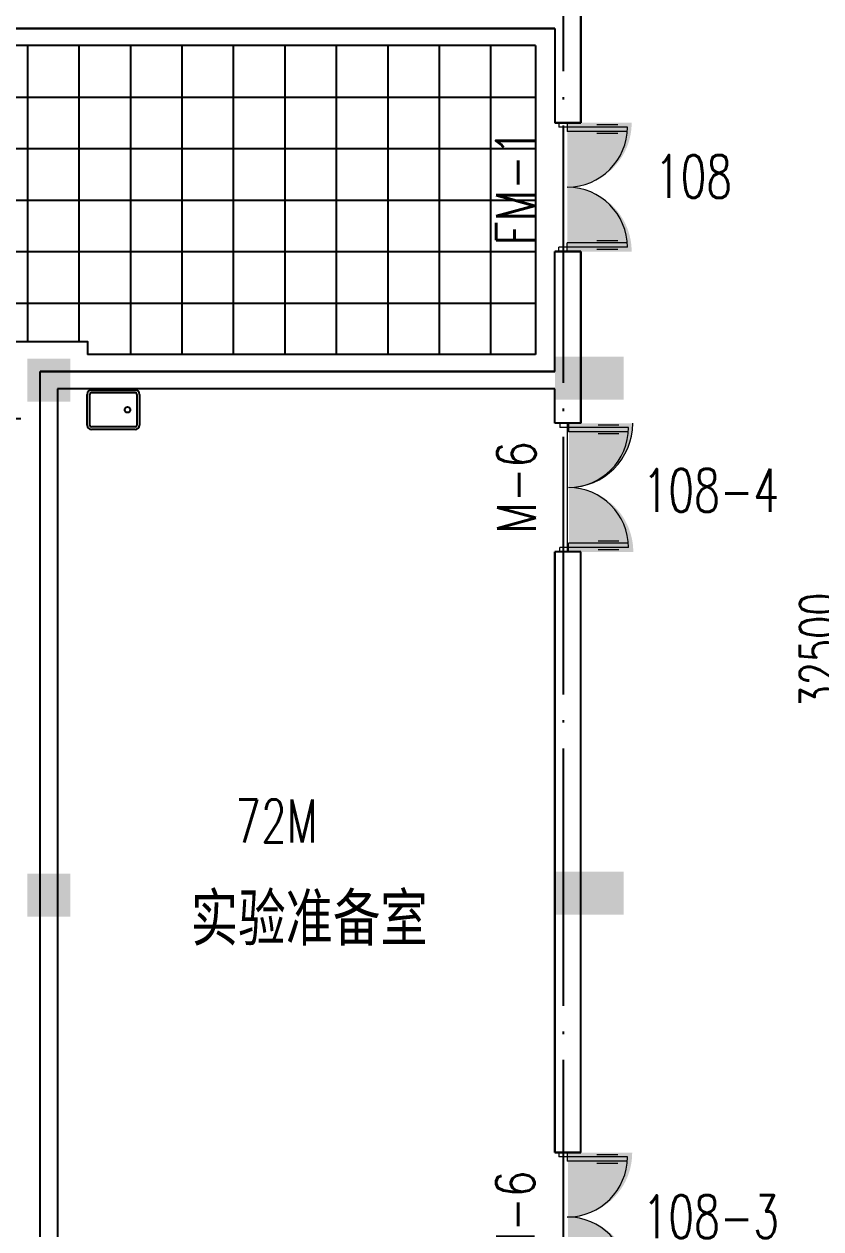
# Model space of a CAD drawing. Extents: x -220435 to 246757, y -381552 to -223577.
# Drawn here: x -126430 to -117141, y -310289 to -296250 of the extents above; entities that cross this region are included whole.
import ezdxf
from ezdxf.enums import TextEntityAlignment as Align

# ---------------------------------------------------------------- set-up
doc = ezdxf.new("R2010")
doc.units = 0
doc.header["$LTSCALE"] = 1500
doc.header["$MEASUREMENT"] = 0
doc.linetypes.add('DOTE', pattern=[2.42, 2, -0.2, 0.02, -0.2])
doc.layers.get('0').update_dxf_attribs({"linetype": 'CONTINUOUS'})
doc.layers.get('DEFPOINTS').update_dxf_attribs({"linetype": 'CONTINUOUS'})
for name, color, linetype in [('COLUMN', 7, 'CONTINUOUS'), ('DOTE', 7, 'DOTE'), ('JELIBTLTC', 7, 'CONTINUOUS'), ('LVTRY', 7, 'CONTINUOUS'), ('PUB_WALL', 7, 'CONTINUOUS'), ('WALL', 7, 'CONTINUOUS'), ('WINDOW_TEXT', 7, 'CONTINUOUS'), ('地面', 250, 'CONTINUOUS'), ('防火门', 10, 'CONTINUOUS'), ('防盗门', 180, 'CONTINUOUS')]:
    doc.layers.add(name, color=color, linetype=linetype)
for name, color, linetype, lineweight in [('PUB_DIM', 7, 'CONTINUOUS', 0), ('WINDOW', 7, 'CONTINUOUS', 0), ('我的', 7, 'CONTINUOUS', 0)]:
    doc.layers.add(name, color=color, linetype=linetype, lineweight=lineweight)
doc.styles.add('_SIMPLEX', font='SIMPLEX.shx', dxfattribs={"width": 0.8})
doc.styles.add('DIM_FONT', font='TXT.shx', dxfattribs={"width": 0.7})
doc.styles.add('JELIBTLZX1', font='arial.ttf', dxfattribs={"width": 0.65})
doc.dimstyles.new('DIMN150', dxfattribs={"dimscale": 1.5, "dimtxt": 300, "dimasz": 1, "dimexe": 250, "dimexo": 300, "dimgap": 150, "dimtad": 1, "dimdec": 0, "dimzin": 0, "dimdsep": 46, "dimtxsty": 'DIM_FONT', "dimblk": '_DIMX', "dimcen": 0.09, "dimclrt": 7, "dimadec": 0, "dimazin": 0, "dimtfac": 1, "dimtdec": 0, "dimtix": 1, "dimtmove": 2, "dimatfit": 3, "dimldrblk": '_DIMX', "dimfxl": 1, "dimtolj": 1, "dimtzin": 0, "dimarcsym": 0})

# ---------------------------------------------------------------- blocks, each defined once
blk = doc.blocks.new('_DIMX')
blk.add_line((-150, 0), (150, 0))
at = {"const_width": 50}
blk.add_lwpolyline([(-70, -70), (70, 70)], dxfattribs=at)
blk = doc.blocks.new('*D41')
at = {"layer": 'DEFPOINTS', "color": 0, "lineweight": 20}
for p in [(-116710, -287300), (-115841, -287300), (-115841, -319800)]:
    blk.add_point(p, dxfattribs=at)
at = {"layer": 'PUB_DIM', "color": 0, "lineweight": -2}
for p, q in [((-116291, -287300), (-117085, -287300)), ((-116710, -319799), (-116710, -287302)), ((-116291, -319800), (-117085, -319800))]:
    blk.add_line(p, q, dxfattribs=at)
at = {"layer": 'PUB_DIM', "color": 0, "lineweight": -2, "xscale": 1.5, "yscale": 1.5, "zscale": 1.5}
for p, rotation in [((-116710, -287300), 90), ((-116710, -319800), 270)]:
    blk.add_blockref('_DIMX', p, dxfattribs=dict(at, rotation=rotation))
at = {"layer": 'PUB_DIM', "color": 7, "insert": (-117160, -303550), "char_height": 450, "attachment_point": 5, "rotation": 90, "style": 'DIM_FONT'}
blk.add_mtext('\\A1;32500', dxfattribs=at)
blk = doc.blocks.new('_FZH')
blk.add_solid([(-0.5, -0.5), (0.5, -0.5), (-0.5, 0.5), (0.5, 0.5)])
blk = doc.blocks.new('M_A20TUI')
for p, q in [((-0.4667, 0.4709), (-0.4667, -0.0625)), ((-0.4333, 0.4697), (-0.4333, 0.0042)), ((0.4333, 0.4697), (0.4333, 0.0042)), ((0.4667, 0.4709), (0.4667, -0.0625)), ((-0.4833, 0.3962), (-0.4833, 0.2346)), ((-0.4167, 0.3962), (-0.4167, 0.2346)), ((0.4167, 0.3962), (0.4167, 0.2346)), ((0.4833, 0.3962), (0.4833, 0.2346)), ((-0.5, 0.0042), (-0.4333, 0.0042)), ((-0.5, 0.0042), (-0.5, -0.0625)), ((0.5, 0.0042), (0.4333, 0.0042)), ((0.5, 0.0042), (0.5, -0.0625)), ((-0.5, -0.0625), (-0.4667, -0.0625)), ((0.5, -0.0625), (0.4667, -0.0625))]:
    blk.add_line(p, q)
for centre, start, end in [((-0.4667, 0.0042), 0, 90), ((0.4667, 0.0042), 90, 180)]:
    blk.add_arc(centre, 0.4667, start, end)
blk = doc.blocks.new('_LV11')
for p, q in [((-255, 0), (255, 0)), ((-305, -410), (-305, -50)), ((-275, -410), (-275, -50)), ((-255, -30), (255, -30)), ((275, -50), (275, -410)), ((305, -50), (305, -410)), ((255, -430), (-255, -430)), ((255, -460), (-255, -460))]:
    blk.add_line(p, q)
blk.add_circle((165, -230), 32.5)
for centre, radius, start, end in [((-255, -50), 50, 90, 180), ((255, -50), 50, 0, 90), ((-255, -50), 20, 90, 180), ((255, -50), 20, 0, 90), ((-255, -410), 50, 180, 270), ((-255, -410), 20, 180, 270), ((255, -410), 50, 270, 0), ((255, -410), 20, 270, 0)]:
    blk.add_arc(centre, radius, start, end)

msp = doc.modelspace()

# ---------------------------------------------------------------- hatches: boundary and pattern name
at = {"layer": '防火门'}
for points in [[(-119347, -297400.3, -0.4142136), (-120097, -298150.3), (-120097, -297400.3)], [(-119347, -298900.3, 0.4142136), (-120097, -298150.3), (-120097, -298900.3)]]:
    msp.add_hatch(color=256, dxfattribs=at).paths.add_polyline_path(points)
at = {"layer": '防盗门'}
for points in [[(-119328, -300900.7, -0.4142136), (-120078, -301650.7), (-120078, -300900.7)], [(-119328, -302400.7, 0.4142136), (-120078, -301650.7), (-120078, -302400.7)], [(-119340.7, -309400.9, -0.4142136), (-120090.7, -310150.9), (-120090.7, -309400.9)], [(-119340.7, -310900.9, 0.4142136), (-120090.7, -310150.9), (-120090.7, -310900.9)]]:
    msp.add_hatch(color=256, dxfattribs=at).paths.add_polyline_path(points)

# ---------------------------------------------------------------- linework, layer by layer
at = {"layer": 'DOTE'}
msp.add_line((-120140.7, -343990.4), (-120140.7, -263400.4), dxfattribs=at)
at = {"layer": 'PUB_WALL'}
for p, q in [((-119940.7, -295950.4), (-119940.7, -297400.3)), ((-119940.7, -297400.3), (-119940.7, -295950.4)), ((-120240.7, -296300.4), (-131896.9, -296300.4)), ((-131896.9, -296300.4), (-120240.7, -296300.4)), ((-120240.7, -296300.4), (-120240.7, -297400.3)), ((-120240.7, -296300.4), (-120240.7, -297400.3)), ((-119940.7, -297400.3), (-120240.7, -297400.3)), ((-120240.7, -297400.3), (-119940.7, -297400.3)), ((-119940.7, -298900.3), (-120240.7, -298900.3)), ((-120240.7, -300300.4), (-120240.7, -298900.3)), ((-120240.7, -300300.4), (-120240.7, -298900.3)), ((-120240.7, -298900.3), (-119940.7, -298900.3)), ((-119940.7, -300900.7), (-119940.7, -298900.3)), ((-119940.7, -298900.3), (-119940.7, -300900.7)), ((-126240.7, -324650.4), (-126240.7, -300300.4)), ((-120240.7, -300300.4), (-126240.7, -300300.4)), ((-126240.7, -324650.4), (-126240.7, -300300.4)), ((-126240.7, -300300.4), (-120240.7, -300300.4)), ((-126040.7, -300500.4), (-126040.7, -312300.4)), ((-120240.7, -300500.4), (-126040.7, -300500.4)), ((-120240.7, -300500.4), (-126040.7, -300500.4)), ((-126040.7, -300500.4), (-126040.7, -312300.4)), ((-120240.7, -300900.7), (-120240.7, -300500.4)), ((-120240.7, -300900.7), (-120240.7, -300500.4)), ((-119940.7, -300900.7), (-120240.7, -300900.7)), ((-119940.7, -300900.7), (-120240.7, -300900.7)), ((-120240.7, -309400.9), (-120240.7, -302400.7)), ((-119940.7, -302400.7), (-120240.7, -302400.7)), ((-119940.7, -302400.7), (-120240.7, -302400.7)), ((-120240.7, -302400.7), (-120240.7, -309400.9)), ((-119940.7, -309400.9), (-119940.7, -302400.7)), ((-119940.7, -309400.9), (-119940.7, -302400.7)), ((-119940.7, -309400.9), (-120240.7, -309400.9)), ((-120240.7, -309400.9), (-119940.7, -309400.9))]:
    msp.add_line(p, q, dxfattribs=at)
at = {"layer": 'WALL'}
for p, q in [((-119940.7, -295950.4), (-119940.7, -297400.3)), ((-120240.7, -296300.4), (-131896.9, -296300.4)), ((-120240.7, -296300.4), (-120240.7, -297400.3)), ((-119940.7, -297400.3), (-120240.7, -297400.3)), ((-119940.7, -298900.3), (-120240.7, -298900.3)), ((-120240.7, -300300.4), (-120240.7, -298900.3)), ((-119940.7, -300900.7), (-119940.7, -298900.3)), ((-126240.7, -324650.4), (-126240.7, -300300.4)), ((-120240.7, -300300.4), (-126240.7, -300300.4)), ((-126040.7, -300500.4), (-126040.7, -312300.4)), ((-120240.7, -300500.4), (-126040.7, -300500.4)), ((-120240.7, -300900.7), (-120240.7, -300500.4)), ((-119940.7, -300900.7), (-120240.7, -300900.7)), ((-120240.7, -309400.9), (-120240.7, -302400.7)), ((-119940.7, -302400.7), (-120240.7, -302400.7)), ((-119940.7, -309400.9), (-119940.7, -302400.7)), ((-119940.7, -309400.9), (-120240.7, -309400.9))]:
    msp.add_line(p, q, dxfattribs=at)
at = {"layer": '地面', "linetype": 'ByBlock'}
for p, q in [((-120468.7, -296500.4), (-131696.7, -296500.4)), ((-126390.7, -296500.4), (-126390.7, -299950.4)), ((-125790.7, -296500.4), (-125790.7, -299950.4)), ((-125190.7, -296500.4), (-125190.7, -300100.4)), ((-124590.7, -296500.4), (-124590.7, -300100.4)), ((-123990.7, -296500.4), (-123990.7, -300100.4)), ((-123390.7, -296500.4), (-123390.7, -300100.4)), ((-122790.7, -296500.4), (-122790.7, -300100.4)), ((-122190.7, -296500.4), (-122190.7, -300100.4)), ((-121590.7, -296500.4), (-121590.7, -300100.4)), ((-120990.7, -296500.4), (-120990.7, -300100.4)), ((-120468.7, -296500.4), (-120468.7, -300100.4)), ((-131696.7, -297100.4), (-120468.7, -297100.4)), ((-131696.7, -297700.4), (-120468.7, -297700.4)), ((-131696.7, -298300.4), (-120468.7, -298300.4)), ((-131696.7, -298900.4), (-120468.7, -298900.4)), ((-131696.7, -299500.4), (-120468.7, -299500.4)), ((-120468.7, -300100.4), (-125690.7, -300100.4))]:
    msp.add_line(p, q, dxfattribs=at)
msp.add_lwpolyline([(-126468.7, -300850.4), (-126590.7, -300850.4), (-126590.7, -299950.4), (-125690.7, -299950.4), (-125690.7, -300100.4)], dxfattribs=at)
at = {"layer": '我的', "linetype": 'ByBlock', "lineweight": 20}
for q in [(-120097, -302400.7), (-120097, -301650.7)]:
    msp.add_line((-120097, -300900.7), q, dxfattribs=at)
msp.add_arc((-120084.4, -300900.7), 750, 270, 0, dxfattribs=at)

# ---------------------------------------------------------------- block references
at = {"layer": 'COLUMN', "xscale": 500, "yscale": 500, "zscale": 500}
for p in [(-126140.7, -300400.4), (-126140.7, -306400.4)]:
    msp.add_blockref('_FZH', p, dxfattribs=at)
at = {"layer": 'COLUMN', "xscale": 500, "yscale": 800, "zscale": 500, "rotation": 90}
for p in [(-119840.7, -300377.3), (-119840.7, -306377.3)]:
    msp.add_blockref('_FZH', p, dxfattribs=at)
at = {"layer": 'LVTRY'}
msp.add_blockref('_LV11', (-125388.9, -300514.6), dxfattribs=at)
at = {"layer": 'WINDOW'}
ref = msp.add_blockref('M_A20TUI', (-120103.3, -298150.3), dxfattribs=dict(at, xscale=-1500, yscale=-1500, zscale=1500, rotation=90))
ref.add_attrib('A', 'FM-1', dxfattribs={"layer": 'WINDOW_TEXT', "height": 450, "rotation": 90, "style": '_SIMPLEX', "width": 0.8, "flags": 8}).set_placement((-120703.3, -298150.3), align=Align.MIDDLE)
ref = msp.add_blockref('M_A20TUI', (-120090.7, -301650.7), dxfattribs=dict(at, xscale=-1500, yscale=-1500, zscale=1500, rotation=90))
ref.add_attrib('A', 'M-6', dxfattribs={"layer": 'WINDOW_TEXT', "height": 450, "rotation": 90, "style": '_SIMPLEX', "width": 0.8, "flags": 8}).set_placement((-120690.7, -301650.7), align=Align.MIDDLE)
ref = msp.add_blockref('M_A20TUI', (-120103.3, -310150.9), dxfattribs=dict(at, xscale=-1500, yscale=-1500, zscale=1500, rotation=90))
ref.add_attrib('A', 'M-6', dxfattribs={"layer": 'WINDOW_TEXT', "height": 450, "rotation": 90, "style": '_SIMPLEX', "width": 0.8, "flags": 8}).set_placement((-120703.3, -310150.9), align=Align.MIDDLE)

# ---------------------------------------------------------------- texts
at = {"layer": 'JELIBTLTC', "style": 'JELIBTLZX1', "width": 0.75}
msp.add_text('实验准备室', height=540, dxfattribs=at).set_placement((-124486.5, -306931.7))
at = {"layer": '我的', "linetype": 'ByBlock', "lineweight": 20, "char_height": 500, "attachment_point": 1, "style": 'DIM_FONT'}
for s, insert, width in [('{\\C1;108}', (-119077.3, -297776.6), 1460.707), ('{\\C1;108-4}', (-119218.7, -301433.5), 1964.601), ('{\\C3;72M}', (-123968, -305286.5), 1753.975), ('{\\C1;108-3}', (-119218.7, -309896.5), 1964.601)]:
    msp.add_mtext(s, dxfattribs=dict(at, insert=insert, width=width))

# ---------------------------------------------------------------- dimensions: what is measured, and where the dimension line sits
at = {"layer": 'PUB_DIM'}
dim = msp.add_linear_dim(base=(-116709.7, -287300.4), p1=(-115840.7, -319800.4), p2=(-115840.7, -287300.4), angle=90, dimstyle='DIMN150', dxfattribs=at)
dim.commit()
dim.dimension.update_dxf_attribs({"geometry": '*D41', "text_midpoint": (-117159.7, -303550.4)})

doc.saveas('drawing.dxf')
